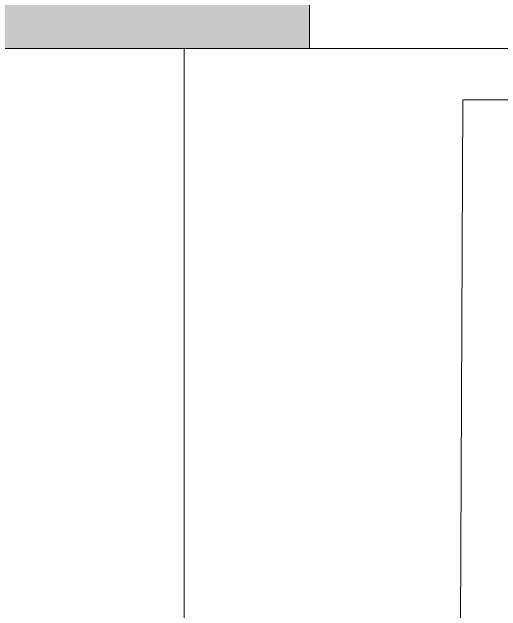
# Model space of a CAD drawing. Header units: millimetres. Extents: x -51 to 151, y -74 to 104.
# Drawn here: x 75.285 to 76.241, y -56.247 to -55.076 of the extents above; entities that cross this region are included whole.
import ezdxf

# ---------------------------------------------------------------- set-up
doc = ezdxf.new("R2010")
doc.units = ezdxf.units.MM
doc.header["$LTSCALE"] = 15
doc.layers.add('PH', color=8, linetype='Continuous')

# ---------------------------------------------------------------- blocks, each defined once
blk = doc.blocks.new('dfgh')
at = {"layer": 'PH', "lineweight": 0}
for q in [(716214, -39641), (719222.3, -37839.4)]:
    blk.add_line((716222.3, -37839.4), q, dxfattribs=at)
blk = doc.blocks.new('errt')
at = {"color": 252, "linetype": 'Continuous', "lineweight": 0}
blk.add_blockref('dfgh', (0, 100), dxfattribs=at)

msp = doc.modelspace()

# ---------------------------------------------------------------- hatches: boundary and pattern name
at = {"linetype": 'Continuous', "lineweight": 13}
h = msp.add_hatch(color=256, dxfattribs=at)
h.dxf.hatch_style = 1
h.paths.add_polyline_path([(75.2663, -55.1473), (75.8663, -55.1473), (75.8663, -54.3473), (75.2663, -54.3473)])

# ---------------------------------------------------------------- linework, layer by layer
msp.add_lwpolyline([(75.2663, -55.1473), (75.8663, -55.1473), (75.8663, -54.3473), (75.2663, -54.3473)], close=True, dxfattribs=at)
for points in [[(75.6213, -55.1473), (75.6213, -57.8473)], [(75.8663, -55.1473), (81.2663, -55.1473)]]:
    msp.add_lwpolyline(points, dxfattribs=at)

# ---------------------------------------------------------------- block references
at = {"linetype": 'Continuous', "lineweight": 13, "xscale": 0.001, "yscale": 0.001, "zscale": 0.001}
msp.add_blockref('errt', (-640.056, -17.5079), dxfattribs=at)

doc.saveas('drawing.dxf')
